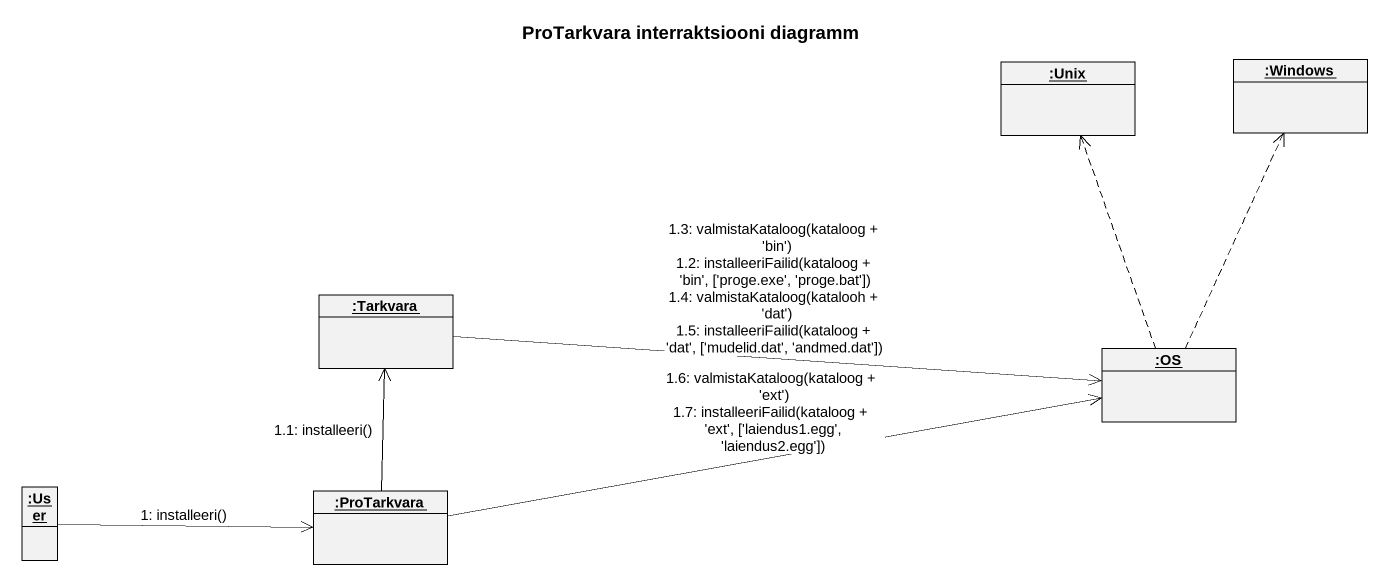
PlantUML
@startuml
title ProTarkvara interraktsiooni diagramm
hide circle
hide empty members
object ":Unix" as Unix
object ":Windows" as Windows
object ":Tarkvara" as Tarkvara
object ":OS" as OS
object ":User" as User
object ":ProTarkvara" as ProTarkvara
OS .up.> Unix
OS .up.> Windows
User -right-> ProTarkvara : 1: installeeri()
ProTarkvara -up-> Tarkvara : 1.1: installeeri()
Tarkvara -right-> OS : 1.3: valmistaKataloog(kataloog + 'bin')\n1.2: installeeriFailid(kataloog + 'bin', ['proge.exe', 'proge.bat'])\n1.4: valmistaKataloog(katalooh + 'dat')\n1.5: installeeriFailid(kataloog + 'dat', ['mudelid.dat', 'andmed.dat'])
ProTarkvara -right-> OS : 1.6: valmistaKataloog(kataloog + 'ext')\n1.7: installeeriFailid(kataloog + 'ext', ['laiendus1.egg', 'laiendus2.egg'])
@enduml
